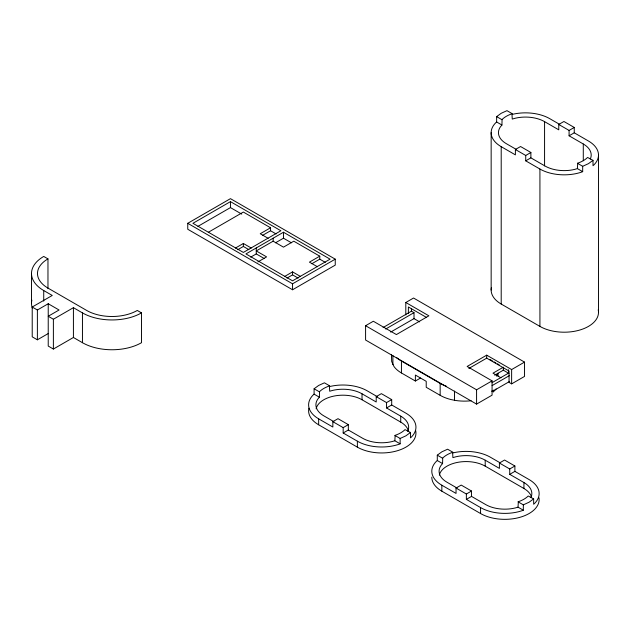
<?xml version="1.0" encoding="UTF-8"?>
<svg xmlns="http://www.w3.org/2000/svg" width="630" height="630" viewBox="0 0 630 630"><rect width="100%" height="100%" fill="white"/><g stroke="black" fill="none" stroke-linecap="round" stroke-linejoin="round"><path stroke-width="0.94" d="M496.605 376.157L498.007 373.259L498.007 376.008M516.387 149.475L506.363 143.695A27.011 15.592 0 0 1 500.511 126.701L501.929 125.039L502.071 119.503A27.011 15.592 0 0 1 511.962 113.794L512.253 119.078L515.127 118.259A27.011 15.592 0 0 1 544.572 121.637L558.763 129.835L558.763 124.472L563.929 121.488L574.253 127.449L574.253 132.812L588.452 141.01A34.311 19.814 0 0 1 593.901 164.926L593.011 165.698L593.011 160.335L587.577 157.453A27.011 15.592 0 0 1 577.694 163.162L577.403 168.612L582.679 171.659L582.679 166.296L577.403 163.241M333.837 421.635L323.82 415.855A27.011 15.592 0 0 1 317.961 398.861L319.378 397.199L319.52 391.663A27.011 15.592 0 0 1 329.411 385.954L329.703 391.238L332.577 390.419A27.011 15.592 0 0 1 362.022 393.797L376.212 401.995L376.212 396.632L381.378 393.648L391.702 399.609L391.702 404.972L405.901 413.17A34.311 19.814 0 0 1 411.351 437.086L410.461 437.858L410.461 432.495L405.027 429.613A27.011 15.592 0 0 1 395.144 435.322L394.852 440.772L400.137 443.819L400.137 438.456L394.852 435.401M496.125 388.899L493.455 391.821L491.935 390.947M457.026 488.029L447.009 482.241A27.011 15.592 0 0 1 441.15 465.247L442.567 463.585L442.717 458.049A27.011 15.592 0 0 1 452.6 452.34L452.899 457.624L455.773 456.805A27.011 15.592 0 0 1 485.21 460.183L499.409 468.381L499.409 463.019L504.567 460.034L514.891 465.995L514.891 471.366L529.09 479.556A34.311 19.814 0 0 1 534.547 503.472L533.649 504.244L533.649 498.881L528.223 495.999A27.011 15.592 0 0 1 518.332 501.708L518.041 507.158L523.325 510.205L523.325 504.843L518.041 501.795M598.209 309.81A34.311 19.814 0 0 1 579.364 330.159A34.311 19.814 0 0 1 539.926 326.403L501.204 304.046L501.204 146.672A34.311 19.814 0 0 1 495.747 122.763L496.645 121.984L496.645 116.621L501.204 113.29L506.969 110.66L512.253 113.707M415.658 430.558A34.311 19.814 0 0 1 396.813 450.907A34.311 19.814 0 0 1 357.375 447.15L318.654 424.793L318.654 418.832A34.311 19.814 0 0 1 313.204 394.923L314.094 394.144L314.094 388.781L318.654 385.45L324.418 382.82L329.703 385.867M593.011 160.335L588.452 163.666L582.679 166.296M410.461 432.495L405.901 435.826L400.137 438.456M539.012 497.802A34.311 19.814 0 0 1 519.333 517.482A34.311 19.814 0 0 1 480.564 513.537L441.843 491.18L441.843 485.218A34.311 19.814 0 0 1 436.393 461.31L437.291 460.538L437.291 455.167L441.843 451.836L447.615 449.206L452.899 452.261M533.649 498.881L529.09 502.212L523.325 504.843M48.227 333.546L37.383 339.806L32.217 336.829L32.217 307.023L52.251 295.454L43.73 290.54A41.761 24.113 0 0 1 43.73 256.441L47.967 258.883L47.967 288.69M32.217 307.023L37.383 309.999L48.227 303.739L59.062 309.999L48.227 316.26L53.385 319.237L73.419 307.676L82.451 312.889A41.761 24.113 0 0 0 141.506 312.889L141.506 342.696A41.761 24.113 0 0 1 82.451 342.696L73.419 337.483L53.385 349.044L48.227 346.067L48.227 303.739M187.756 223.303L230.454 198.655L335.247 259.158L335.247 265.12L292.556 289.768L187.756 229.265L187.756 223.303L292.556 283.807L335.247 259.158M230.454 201.632L192.922 223.303L243.361 252.425L280.885 230.753L230.454 201.632L230.454 207.593L197.922 226.375M208.325 232.289L243.361 212.066L270.561 227.776L270.561 230.753L262.623 235.336M235.415 248.062L243.361 243.479L251.299 248.062M270.561 227.776L260.237 233.738L268.183 238.321M237.801 249.669L243.361 246.464L248.913 249.669M283.468 232.242L245.936 253.914L292.556 280.83L330.089 259.158L283.468 232.242L283.468 238.203L275.53 242.794M311.818 263.742L319.764 259.158L319.764 256.174L293.793 241.188L283.468 247.149L273.144 241.188L256.26 250.929L266.592 256.89L257.851 261.938M250.701 257.119L256.26 253.914L264.206 258.497M284.61 276.468L292.556 271.884L300.502 276.468M319.764 256.174L309.44 262.135L317.378 266.726M286.996 278.074L292.556 274.869L298.116 278.074M501.204 146.672L515.395 154.87L515.395 149.507L520.561 146.522L530.885 152.484L530.885 157.854L545.084 166.044A27.011 15.592 0 0 0 574.521 169.431L577.403 168.612M515.395 149.507L525.727 155.468L530.885 152.484M558.763 124.472L569.087 130.434L574.253 127.449M525.727 155.468L525.727 160.831L530.885 157.854M569.087 130.434L569.087 135.796L574.253 132.812M468.838 368.463L486.699 358.147L509.056 371.054L509.056 382.378L511.631 383.867L524.538 376.417L524.538 362.108L511.631 369.558L486.699 355.162L467.137 366.463L492.069 380.859L492.069 395.168L476.579 404.106L365.589 340.027L365.589 325.718L373.33 321.245L396.404 334.569L428.88 315.819L405.799 302.502L405.799 314.898M405.799 302.502L413.548 298.029L524.538 362.108M383.072 327.545L411.429 311.173L414.012 312.661L414.012 318.623L390.655 332.105M385.654 329.033L414.012 312.661M318.654 418.832L332.845 427.03L332.845 421.667L338.011 418.682L348.335 424.644L348.335 430.014L362.534 438.204A27.011 15.592 0 0 0 391.97 441.591L394.852 440.772M391.443 354.808L391.687 361.549L394.002 366.55A34.311 19.814 0 0 0 401.444 372.976L415.383 381.024L420.541 378.039M332.845 421.667L343.177 427.628L348.335 424.644M376.212 396.632L386.544 402.594L391.702 399.609M343.177 427.628L343.177 432.991L348.335 430.014M386.544 402.594L386.544 407.956L391.702 404.972M494.668 375.189L503.323 370.188L508.882 373.393M365.589 325.718L476.579 389.797L492.069 380.859M491.983 382.693L508.536 373.141L508.536 369.731M492.085 385.615L509.465 375.582M492.022 391.616L509.599 381.465M441.843 485.218L456.041 493.416L456.041 488.053L461.207 485.076L471.531 491.038L471.531 496.401L485.73 504.599A27.011 15.592 0 0 0 515.167 507.977L518.041 507.158M456.041 488.053L466.365 494.014L471.531 491.038M499.409 463.019L509.733 468.98L514.891 465.995M466.365 494.014L466.365 499.377L471.531 496.401M509.733 468.98L509.733 474.343L514.891 471.366M582.679 171.659L581.34 172.179A34.311 19.814 0 0 1 539.926 169.029L525.727 160.831M400.137 443.819L398.79 444.339A34.311 19.814 0 0 1 357.375 441.189L343.177 432.991M523.325 510.205L521.986 510.725A34.311 19.814 0 0 1 480.564 507.575L466.365 499.377M471.106 400.711L468.901 400.964A34.311 19.814 0 0 1 455.545 400.459L451.293 399.625A34.311 19.814 0 0 1 440.157 395.325L426.219 387.285L426.219 381.323L415.383 375.063L415.383 381.024M559.755 124.441L549.73 118.66A34.311 19.814 0 0 0 512.332 114.361M569.087 135.796L583.285 143.994A27.011 15.592 0 0 1 590.278 159.059M496.645 116.621L501.929 119.669M496.645 121.984L501.929 125.039M426.423 317.386L408.382 306.967L408.382 313.575M230.454 207.593L241.747 214.113M270.561 230.753L276.121 233.966M283.468 238.203L291.414 242.794M319.764 259.158L325.324 262.371M489.919 359.47L492.432 360.919M494.109 361.888L495.786 362.856M497.456 363.825L499.133 364.786M414.012 318.623L419.659 321.883M500.937 377.756L492.999 373.165L503.323 367.203L503.323 370.188M396.561 357.501A34.311 19.814 0 0 0 401.444 361.053L440.157 383.402A34.311 19.814 0 0 0 446.497 386.292M499.558 462.507L490.376 457.207A34.311 19.814 0 0 0 452.978 452.907M377.205 396.601L367.18 390.82A34.311 19.814 0 0 0 329.789 386.521M509.733 474.343L523.932 482.541A27.011 15.592 0 0 1 530.917 497.606M386.544 407.956L400.735 416.154A27.011 15.592 0 0 1 407.728 431.219M439.33 475.138A27.011 15.592 0 0 1 457.427 462.404A27.011 15.592 0 0 1 485.21 466.145L523.932 488.502A27.011 15.592 0 0 1 531.429 496.818M316.134 408.752A27.011 15.592 0 0 1 334.231 396.018A27.011 15.592 0 0 1 362.022 399.759L400.735 422.116A27.011 15.592 0 0 1 408.421 431.109M437.291 455.167L442.567 458.223M314.094 388.781L319.378 391.828M437.291 460.538L442.567 463.585M314.094 394.144L319.378 397.199M141.506 312.889L137.277 310.448A35.776 20.656 0 0 1 86.68 310.448L47.967 288.091A35.776 20.656 0 0 1 47.967 258.883M598.5 155.019L598.5 312.393M583.285 143.994L583.285 160.705M544.572 121.637L544.572 165.879M539.926 169.029L539.926 326.403M523.932 482.541L523.932 488.502M511.631 369.558L511.631 383.867M493.455 390.12L493.455 391.821M491.156 132.662L491.156 290.044M486.699 355.162L486.699 358.147M485.21 460.183L485.21 466.145M480.564 507.575L480.564 513.537M476.579 389.797L476.579 404.106M454.529 391.088L454.529 400.255M440.157 383.402L440.157 395.325M411.429 308.621L411.429 311.173M401.444 361.053L401.444 372.976M400.735 416.154L400.735 422.116M392.899 355.509L392.899 364.675M362.022 393.797L362.022 399.759M357.375 441.189L357.375 447.15M292.556 271.884L292.556 274.869M292.556 283.807L292.556 289.768M273.144 238.203L273.144 241.188M256.26 247.952L256.26 253.914M243.361 243.479L243.361 246.464M82.451 312.889L82.451 342.696M73.419 307.676L73.419 337.483M53.385 319.237L53.385 349.044M43.73 290.54L43.73 301.116M37.383 309.999L37.383 339.806M31.5 273.491L31.5 303.298M32.303 307.999A41.761 24.113 0 0 1 31.854 300.148M318.654 424.793A34.311 19.814 0 0 1 308.897 408.201M501.204 304.046A34.311 19.814 0 0 1 491.447 287.453M441.843 491.18A34.311 19.814 0 0 1 431.794 477.178"/></g></svg>
